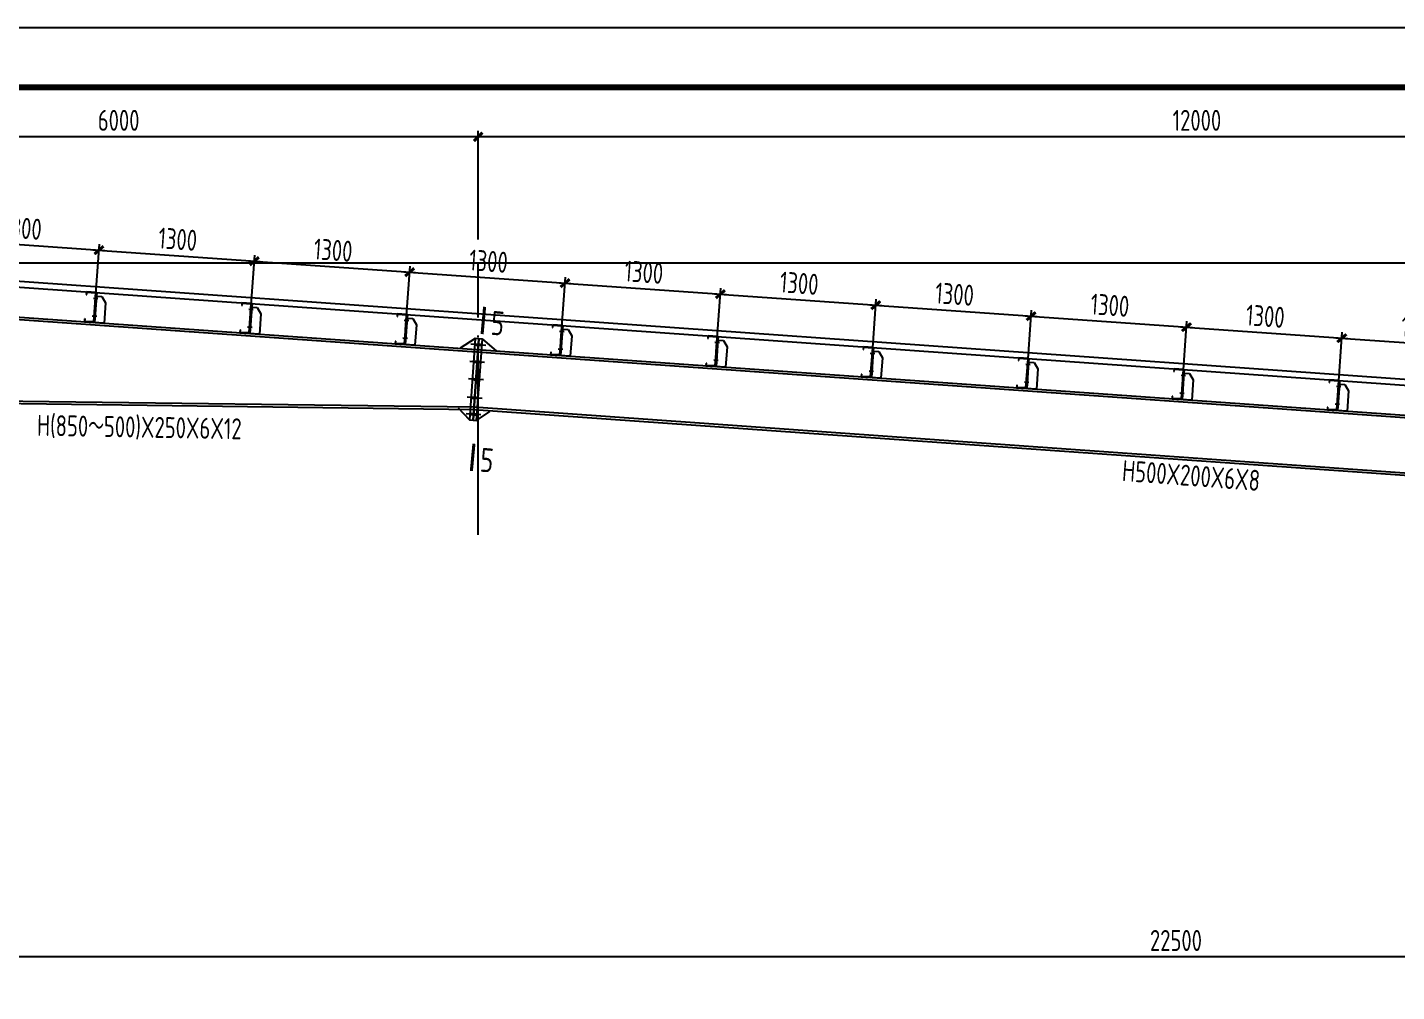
# Model space of a CAD drawing. Extents: x -2746917 to -971774, y -3334247 to -3250358.
# Drawn here: x -1029685 to -1006828, y -3290272 to -3274173 of the extents above; entities that cross this region are included whole.
import ezdxf

# ---------------------------------------------------------------- set-up
doc = ezdxf.new("R2010")
doc.units = 0
doc.header["$LTSCALE"] = 1000
doc.header["$MEASUREMENT"] = 0
doc.header["$PDMODE"] = 35
doc.linetypes.add('DOTE', pattern=[2.42, 2, -0.2, 0.02, -0.2])
doc.layers.get('0').update_dxf_attribs({"linetype": 'CONTINUOUS'})
doc.layers.get('Defpoints').update_dxf_attribs({"linetype": 'CONTINUOUS'})
for name, color, linetype in [('10', 7, 'CONTINUOUS'), ('AXIS', 253, 'DOTE'), ('BEAM_CON', 4, 'CONTINUOUS'), ('COLU', 7, 'CONTINUOUS'), ('DIM', 3, 'CONTINUOUS'), ('PUB_TITLE', 4, 'CONTINUOUS'), ('REIN', 1, 'CONTINUOUS'), ('TEXT', 7, 'CONTINUOUS'), ('檩托', 151, 'CONTINUOUS')]:
    doc.layers.add(name, color=color, linetype=linetype)
doc.layers.add('yichutu', color=7, linetype='CONTINUOUS', true_color=0xffffff, plot=False)
doc.styles.add('TSSD_Dimension', font='tssdeng.shx', dxfattribs={"width": 0.75, "bigfont": 'Hztxt.shx'})
doc.styles.add('TSSD_Norm', font='tssdeng.shx', dxfattribs={"width": 0.75, "bigfont": 'hztxt.shx'})
doc.styles.add('TSSD_Rein', font='Tssdeng.shx', dxfattribs={"width": 0.75, "bigfont": 'hztxt.shx'})
doc.dimstyles.new('TSSD_50_100', dxfattribs={"dimtxt": 350, "dimasz": 100, "dimexe": 100, "dimexo": 250, "dimgap": 100, "dimtad": 1, "dimdec": 0, "dimlfac": 0.5, "dimzin": 0, "dimdsep": 46, "dimtxsty": 'TSSD_Dimension', "dimblk": 'ARCHTICK', "dimcen": 0, "dimdle": 100, "dimclrt": 7, "dimadec": 0, "dimazin": 0, "dimtfac": 1, "dimtdec": 0, "dimtix": 1, "dimtmove": 2, "dimatfit": 3, "dimfxl": 1, "dimtolj": 1, "dimtzin": 0, "dimarcsym": 0})

# ---------------------------------------------------------------- blocks, each defined once
blk = doc.blocks.new('_ArchTick')
at = {"color": 0, "const_width": 0.5}
blk.add_lwpolyline([(-0.71, -0.71), (0.71, 0.71)], dxfattribs=at)
blk = doc.blocks.new('*D81')
at = {"layer": 'Defpoints', "color": 0, "ltscale": 1.5}
for p in [(-1033011, -3289019), (-988011, -3288919), (-1033011, -3289693)]:
    blk.add_point(p, dxfattribs=at)
at = {"layer": 'DIM', "color": 0, "lineweight": -2, "ltscale": 1.5}
for p, q in [((-1033011, -3289269), (-1033011, -3289793)), ((-988011, -3289169), (-988011, -3289793)), ((-987911, -3289693), (-1033111, -3289693))]:
    blk.add_line(p, q, dxfattribs=at)
at = {"layer": 'DIM', "color": 0, "lineweight": -2, "ltscale": 1.5, "xscale": 100, "yscale": 100, "zscale": 100, "rotation": 180}
blk.add_blockref('_ArchTick', (-1033011, -3289693), dxfattribs=at)
at = {"layer": 'DIM', "color": 0, "lineweight": -2, "ltscale": 1.5, "xscale": 100, "yscale": 100, "zscale": 100}
blk.add_blockref('_ArchTick', (-988011, -3289693), dxfattribs=at)
at = {"layer": 'DIM', "color": 7, "ltscale": 1.5, "insert": (-1010511, -3289418), "char_height": 350, "attachment_point": 5, "style": 'TSSD_Dimension'}
blk.add_mtext('\\A1;22500', dxfattribs=at)
blk = doc.blocks.new('*D77')
at = {"layer": 'Defpoints', "color": 0, "ltscale": 1.5}
for p in [(-1022161, -3276000), (-1022161, -3277965), (-998161, -3277965)]:
    blk.add_point(p, dxfattribs=at)
at = {"layer": 'DIM', "color": 0, "lineweight": -2, "ltscale": 1.5}
for p, q in [((-998061, -3276000), (-1022261, -3276000)), ((-1022161, -3277715), (-1022161, -3275900)), ((-998161, -3277715), (-998161, -3275900))]:
    blk.add_line(p, q, dxfattribs=at)
at = {"layer": 'DIM', "color": 0, "lineweight": -2, "ltscale": 1.5, "xscale": 100, "yscale": 100, "zscale": 100, "rotation": 180}
blk.add_blockref('_ArchTick', (-1022161, -3276000), dxfattribs=at)
at = {"layer": 'DIM', "color": 0, "lineweight": -2, "ltscale": 1.5, "xscale": 100, "yscale": 100, "zscale": 100}
blk.add_blockref('_ArchTick', (-998161, -3276000), dxfattribs=at)
at = {"layer": 'DIM', "color": 7, "ltscale": 1.5, "insert": (-1010161, -3275725), "char_height": 350, "attachment_point": 5, "style": 'TSSD_Dimension'}
blk.add_mtext('\\A1;12000', dxfattribs=at)
blk = doc.blocks.new('*D78')
at = {"layer": 'Defpoints', "color": 0, "ltscale": 1.5}
for p in [(-1034161, -3276000), (-1034161, -3277965), (-1022161, -3277965)]:
    blk.add_point(p, dxfattribs=at)
at = {"layer": 'DIM', "color": 0, "lineweight": -2, "ltscale": 1.5}
for p, q in [((-1022061, -3276000), (-1034261, -3276000)), ((-1034161, -3277715), (-1034161, -3275900)), ((-1022161, -3277715), (-1022161, -3275900))]:
    blk.add_line(p, q, dxfattribs=at)
at = {"layer": 'DIM', "color": 0, "lineweight": -2, "ltscale": 1.5, "xscale": 100, "yscale": 100, "zscale": 100, "rotation": 180}
blk.add_blockref('_ArchTick', (-1034161, -3276000), dxfattribs=at)
at = {"layer": 'DIM', "color": 0, "lineweight": -2, "ltscale": 1.5, "xscale": 100, "yscale": 100, "zscale": 100}
blk.add_blockref('_ArchTick', (-1022161, -3276000), dxfattribs=at)
at = {"layer": 'DIM', "color": 7, "ltscale": 1.5, "insert": (-1028161, -3275725), "char_height": 350, "attachment_point": 5, "style": 'TSSD_Dimension'}
blk.add_mtext('\\A1;6000', dxfattribs=at)
blk = doc.blocks.new('A$C491C4D06')
at = {"layer": '檩托'}
for p, q in [((-109, 238), (-138, 184)), ((-63, 242), (-109, 238)), ((-66, 273), (-63, 242)), ((-60, 273), (-66, 273)), ((-63, 242), (-41, 24)), ((-60, 273), (18, 281)), ((-35, 24), (-60, 273)), ((-35, 24), (-60, 273)), ((16, 278), (-57, 271)), ((-57, 271), (-32, 28)), ((18, 258), (16, 278)), ((18, 281), (21, 259)), ((21, 259), (18, 258)), ((-138, 184), (-121, 16)), ((-75, 221), (-38, 225)), ((-121, 16), (-35, 24)), ((-60, 73), (-23, 76)), ((43, 32), (-35, 24)), ((-32, 28), (40, 35)), ((38, 54), (41, 55)), ((40, 35), (38, 54)), ((41, 55), (43, 32))]:
    blk.add_line(p, q, dxfattribs=at)
at = {"layer": '檩托', "const_width": 10, "elevation": 396}
blk.add_lwpolyline([(-61, 222), (-52, 223)], dxfattribs=at)
at = {"layer": '檩托', "const_width": 10}
blk.add_lwpolyline([(-47, 74), (-37, 75)], dxfattribs=at)
blk = doc.blocks.new('*D59')
at = {"layer": 'Defpoints', "color": 0, "ltscale": 1.5}
for p in [(-1028490, -3277892), (-1031169, -3278915), (-1028575, -3279099)]:
    blk.add_point(p, dxfattribs=at)
at = {"layer": 'DIM', "color": 0, "lineweight": -2, "ltscale": 1.5}
for p, q in [((-1031151, -3278665), (-1031076, -3277608)), ((-1031183, -3277701), (-1028390, -3277899)), ((-1028558, -3278849), (-1028483, -3277792))]:
    blk.add_line(p, q, dxfattribs=at)
at = {"layer": 'DIM', "color": 0, "lineweight": -2, "ltscale": 1.5, "xscale": 100, "yscale": 100, "zscale": 100}
for p, rotation in [((-1031083, -3277708), 175.9468029015468), ((-1028490, -3277892), 355.9468029015468)]:
    blk.add_blockref('_ArchTick', p, dxfattribs=dict(at, rotation=rotation))
at = {"layer": 'DIM', "color": 7, "ltscale": 1.5, "insert": (-1029767, -3277526), "char_height": 350, "attachment_point": 5, "rotation": 355.9468, "style": 'TSSD_Dimension'}
blk.add_mtext('\\A1;1300', dxfattribs=at)
blk = doc.blocks.new('*D60')
at = {"layer": 'Defpoints', "color": 0, "ltscale": 1.5}
for p in [(-1025896, -3278076), (-1028575, -3279099), (-1025982, -3279282)]:
    blk.add_point(p, dxfattribs=at)
at = {"layer": 'DIM', "color": 0, "lineweight": -2, "ltscale": 1.5}
for p, q in [((-1028590, -3277885), (-1025797, -3278083)), ((-1028558, -3278849), (-1028483, -3277792)), ((-1025964, -3279033), (-1025889, -3277976))]:
    blk.add_line(p, q, dxfattribs=at)
at = {"layer": 'DIM', "color": 0, "lineweight": -2, "ltscale": 1.5, "xscale": 100, "yscale": 100, "zscale": 100}
for p, rotation in [((-1028490, -3277892), 175.9468029015468), ((-1025896, -3278076), 355.9468029015468)]:
    blk.add_blockref('_ArchTick', p, dxfattribs=dict(at, rotation=rotation))
at = {"layer": 'DIM', "color": 7, "ltscale": 1.5, "insert": (-1027174, -3277710), "char_height": 350, "attachment_point": 5, "rotation": 355.9468, "style": 'TSSD_Dimension'}
blk.add_mtext('\\A1;1300', dxfattribs=at)
blk = doc.blocks.new('*D61')
at = {"layer": 'Defpoints', "color": 0, "ltscale": 1.5}
for p in [(-1023303, -3278260), (-1025982, -3279282), (-1023388, -3279466)]:
    blk.add_point(p, dxfattribs=at)
at = {"layer": 'DIM', "color": 0, "lineweight": -2, "ltscale": 1.5}
for p, q in [((-1025996, -3278069), (-1023203, -3278267)), ((-1025964, -3279033), (-1025889, -3277976)), ((-1023371, -3279217), (-1023296, -3278160))]:
    blk.add_line(p, q, dxfattribs=at)
at = {"layer": 'DIM', "color": 0, "lineweight": -2, "ltscale": 1.5, "xscale": 100, "yscale": 100, "zscale": 100}
for p, rotation in [((-1025896, -3278076), 175.9468029015468), ((-1023303, -3278260), 355.9468029015468)]:
    blk.add_blockref('_ArchTick', p, dxfattribs=dict(at, rotation=rotation))
at = {"layer": 'DIM', "color": 7, "ltscale": 1.5, "insert": (-1024580, -3277893), "char_height": 350, "attachment_point": 5, "rotation": 355.9468, "style": 'TSSD_Dimension'}
blk.add_mtext('\\A1;1300', dxfattribs=at)
blk = doc.blocks.new('*D62')
at = {"layer": 'Defpoints', "color": 0, "ltscale": 1.5}
for p in [(-1020709, -3278443), (-1023388, -3279466), (-1020795, -3279650)]:
    blk.add_point(p, dxfattribs=at)
at = {"layer": 'DIM', "color": 0, "lineweight": -2, "ltscale": 1.5}
for p, q in [((-1023403, -3278252), (-1020610, -3278450)), ((-1023371, -3279217), (-1023296, -3278160)), ((-1020777, -3279401), (-1020702, -3278344))]:
    blk.add_line(p, q, dxfattribs=at)
at = {"layer": 'DIM', "color": 0, "lineweight": -2, "ltscale": 1.5, "xscale": 100, "yscale": 100, "zscale": 100}
for p, rotation in [((-1023303, -3278260), 175.9468029015468), ((-1020709, -3278443), 355.9468029015468)]:
    blk.add_blockref('_ArchTick', p, dxfattribs=dict(at, rotation=rotation))
at = {"layer": 'DIM', "color": 7, "ltscale": 1.5, "insert": (-1021987, -3278077), "char_height": 350, "attachment_point": 5, "rotation": 355.9468, "style": 'TSSD_Dimension'}
blk.add_mtext('\\A1;1300', dxfattribs=at)
blk = doc.blocks.new('*D63')
at = {"layer": 'Defpoints', "color": 0, "ltscale": 1.5}
for p in [(-1018116, -3278627), (-1020795, -3279650), (-1018201, -3279834)]:
    blk.add_point(p, dxfattribs=at)
at = {"layer": 'DIM', "color": 0, "lineweight": -2, "ltscale": 1.5}
for p, q in [((-1020777, -3279401), (-1020702, -3278344)), ((-1020809, -3278436), (-1018016, -3278634)), ((-1018184, -3279584), (-1018109, -3278527))]:
    blk.add_line(p, q, dxfattribs=at)
at = {"layer": 'DIM', "color": 0, "lineweight": -2, "ltscale": 1.5, "xscale": 100, "yscale": 100, "zscale": 100}
for p, rotation in [((-1020709, -3278443), 175.9468029015468), ((-1018116, -3278627), 355.9468029015468)]:
    blk.add_blockref('_ArchTick', p, dxfattribs=dict(at, rotation=rotation))
at = {"layer": 'DIM', "color": 7, "ltscale": 1.5, "insert": (-1019393, -3278261), "char_height": 350, "attachment_point": 5, "rotation": 355.9468, "style": 'TSSD_Dimension'}
blk.add_mtext('\\A1;1300', dxfattribs=at)
blk = doc.blocks.new('*D64')
at = {"layer": 'Defpoints', "color": 0, "ltscale": 1.5}
for p in [(-1015522, -3278811), (-1018201, -3279834), (-1015608, -3280018)]:
    blk.add_point(p, dxfattribs=at)
at = {"layer": 'DIM', "color": 0, "lineweight": -2, "ltscale": 1.5}
for p, q in [((-1018184, -3279584), (-1018109, -3278527)), ((-1018216, -3278620), (-1015423, -3278818)), ((-1015590, -3279768), (-1015515, -3278711))]:
    blk.add_line(p, q, dxfattribs=at)
at = {"layer": 'DIM', "color": 0, "lineweight": -2, "ltscale": 1.5, "xscale": 100, "yscale": 100, "zscale": 100}
for p, rotation in [((-1018116, -3278627), 175.9468029015468), ((-1015522, -3278811), 355.9468029015468)]:
    blk.add_blockref('_ArchTick', p, dxfattribs=dict(at, rotation=rotation))
at = {"layer": 'DIM', "color": 7, "ltscale": 1.5, "insert": (-1016800, -3278445), "char_height": 350, "attachment_point": 5, "rotation": 355.9468, "style": 'TSSD_Dimension'}
blk.add_mtext('\\A1;1300', dxfattribs=at)
blk = doc.blocks.new('*D65')
at = {"layer": 'Defpoints', "color": 0, "ltscale": 1.5}
for p in [(-1012929, -3278995), (-1015608, -3280018), (-1013014, -3280201)]:
    blk.add_point(p, dxfattribs=at)
at = {"layer": 'DIM', "color": 0, "lineweight": -2, "ltscale": 1.5}
for p, q in [((-1015622, -3278804), (-1012829, -3279002)), ((-1015590, -3279768), (-1015515, -3278711)), ((-1012997, -3279952), (-1012922, -3278895))]:
    blk.add_line(p, q, dxfattribs=at)
at = {"layer": 'DIM', "color": 0, "lineweight": -2, "ltscale": 1.5, "xscale": 100, "yscale": 100, "zscale": 100}
for p, rotation in [((-1015522, -3278811), 175.9468029015468), ((-1012929, -3278995), 355.9468029015468)]:
    blk.add_blockref('_ArchTick', p, dxfattribs=dict(at, rotation=rotation))
at = {"layer": 'DIM', "color": 7, "ltscale": 1.5, "insert": (-1014206, -3278628), "char_height": 350, "attachment_point": 5, "rotation": 355.9468, "style": 'TSSD_Dimension'}
blk.add_mtext('\\A1;1300', dxfattribs=at)
blk = doc.blocks.new('*D66')
at = {"layer": 'Defpoints', "color": 0, "ltscale": 1.5}
for p in [(-1010335, -3279178), (-1013014, -3280201), (-1010421, -3280385)]:
    blk.add_point(p, dxfattribs=at)
at = {"layer": 'DIM', "color": 0, "lineweight": -2, "ltscale": 1.5}
for p, q in [((-1013029, -3278988), (-1010236, -3279185)), ((-1012997, -3279952), (-1012922, -3278895)), ((-1010403, -3280136), (-1010328, -3279079))]:
    blk.add_line(p, q, dxfattribs=at)
at = {"layer": 'DIM', "color": 0, "lineweight": -2, "ltscale": 1.5, "xscale": 100, "yscale": 100, "zscale": 100}
for p, rotation in [((-1012929, -3278995), 175.9468029015468), ((-1010335, -3279178), 355.9468029015468)]:
    blk.add_blockref('_ArchTick', p, dxfattribs=dict(at, rotation=rotation))
at = {"layer": 'DIM', "color": 7, "ltscale": 1.5, "insert": (-1011613, -3278812), "char_height": 350, "attachment_point": 5, "rotation": 355.9468, "style": 'TSSD_Dimension'}
blk.add_mtext('\\A1;1300', dxfattribs=at)
blk = doc.blocks.new('*D67')
at = {"layer": 'Defpoints', "color": 0, "ltscale": 1.5}
for p in [(-1007742, -3279362), (-1010421, -3280385), (-1007827, -3280569)]:
    blk.add_point(p, dxfattribs=at)
at = {"layer": 'DIM', "color": 0, "lineweight": -2, "ltscale": 1.5}
for p, q in [((-1010435, -3279171), (-1007642, -3279369)), ((-1010403, -3280136), (-1010328, -3279079)), ((-1007810, -3280319), (-1007735, -3279262))]:
    blk.add_line(p, q, dxfattribs=at)
at = {"layer": 'DIM', "color": 0, "lineweight": -2, "ltscale": 1.5, "xscale": 100, "yscale": 100, "zscale": 100}
for p, rotation in [((-1010335, -3279178), 175.9468029015468), ((-1007742, -3279362), 355.9468029015468)]:
    blk.add_blockref('_ArchTick', p, dxfattribs=dict(at, rotation=rotation))
at = {"layer": 'DIM', "color": 7, "ltscale": 1.5, "insert": (-1009019, -3278996), "char_height": 350, "attachment_point": 5, "rotation": 355.9468, "style": 'TSSD_Dimension'}
blk.add_mtext('\\A1;1300', dxfattribs=at)
blk = doc.blocks.new('*D68')
at = {"layer": 'Defpoints', "color": 0, "ltscale": 1.5}
for p in [(-1005148, -3279546), (-1007827, -3280569), (-1005234, -3280753)]:
    blk.add_point(p, dxfattribs=at)
at = {"layer": 'DIM', "color": 0, "lineweight": -2, "ltscale": 1.5}
for p, q in [((-1007810, -3280319), (-1007735, -3279262)), ((-1007842, -3279355), (-1005049, -3279553)), ((-1005216, -3280503), (-1005141, -3279446))]:
    blk.add_line(p, q, dxfattribs=at)
at = {"layer": 'DIM', "color": 0, "lineweight": -2, "ltscale": 1.5, "xscale": 100, "yscale": 100, "zscale": 100}
for p, rotation in [((-1007742, -3279362), 175.9468029015468), ((-1005148, -3279546), 355.9468029015468)]:
    blk.add_blockref('_ArchTick', p, dxfattribs=dict(at, rotation=rotation))
at = {"layer": 'DIM', "color": 7, "ltscale": 1.5, "insert": (-1006426, -3279180), "char_height": 350, "attachment_point": 5, "rotation": 355.9468, "style": 'TSSD_Dimension'}
blk.add_mtext('\\A1;1300', dxfattribs=at)
blk = doc.blocks.new('yct-1189-420-118900-42000-100-2008.0')
at = {"layer": 'yichutu', "color": 7, "true_color": 0xffffff}
blk.add_lwpolyline([(0, 0), (0, 42000), (118900, 42000), (118900, 0)], close=True, dxfattribs=at)
blk = doc.blocks.new('A$C3E121A49')
at = {"layer": 'PUB_TITLE'}
blk.add_lwpolyline([(-114817, -12301), (-114817, 29699), (4083, 29699), (4083, -12301)], close=True, dxfattribs=at)
at = {"layer": 'PUB_TITLE', "const_width": 100}
blk.add_lwpolyline([(3083, -11301), (3083, 28699), (-114103, 28699), (-114103, -11301), (3083, -11301)], dxfattribs=at)

msp = doc.modelspace()

# ---------------------------------------------------------------- linework, layer by layer
at = {"layer": '10', "color": 6, "const_width": 51.43}
for points in [[(-1022094.1, -3279294.07), (-1022051.72, -3278838.9)], [(-1022272.77, -3281579.67), (-1022230.39, -3281124.49)]]:
    msp.add_lwpolyline(points, dxfattribs=at)
at = {"layer": 'AXIS', "ltscale": 1.5}
msp.add_line((-1022161.42, -3282646.35), (-1022161.42, -3278102.8), dxfattribs=at)
at = {"layer": 'BEAM_CON', "ltscale": 1.5}
for p, q in [((-1082621.42, -3278102.8, -3.33), (-985701.42, -3278102.8, -3.33)), ((-1034164.24, -3278742.7), (-986164.24, -3282142.7)), ((-1034161.42, -3278702.8), (-986161.42, -3282102.8)), ((-1022208.55, -3279369.01), (-1022462.24, -3279531.5)), ((-1022032.04, -3279482.03), (-1022279.53, -3279464.5)), ((-1022088.85, -3279377.49), (-1021860.59, -3279574.11)), ((-1022052.22, -3279767), (-1022299.72, -3279749.47)), ((-1022073, -3280060.32), (-1022320.49, -3280042.79)), ((-1033481.42, -3280402.8, -3.33), (-1022232.07, -3280550.3)), ((-1033480.89, -3280362.81, -3.33), (-1022231.55, -3280510.31)), ((-1022094.73, -3280367.09), (-1022342.22, -3280349.56)), ((-1022304.64, -3280725.62), (-1022485.91, -3280532.32)), ((-1022114.19, -3280641.88), (-1022361.69, -3280624.35)), ((-1022232.07, -3280550.3), (-998232.07, -3282250.3)), ((-1022229.25, -3280510.4), (-998229.25, -3282210.4)), ((-1022184.94, -3280734.09), (-1021965.15, -3280584.07))]:
    msp.add_line(p, q, dxfattribs=at)
at = {"layer": 'BEAM_CON', "color": 8, "ltscale": 1.5}
for p, q in [((-1034119.01, -3278104.3), (-987066.21, -3281437.21)), ((-1034126.08, -3278204.05), (-987066.21, -3281537.46))]:
    msp.add_line(p, q, dxfattribs=at)
at = {"layer": 'BEAM_CON', "ltscale": 1.5}
for points in [[(-1022244.79, -3280729.85), (-1022148.7, -3279373.25), (-1022208.55, -3279369.01), (-1022304.64, -3280725.62), (-1022244.79, -3280729.85)], [(-1022184.94, -3280734.09), (-1022088.85, -3279377.49), (-1022148.7, -3279373.25), (-1022244.79, -3280729.85), (-1022184.94, -3280734.09)]]:
    msp.add_lwpolyline(points, dxfattribs=at)
at = {"layer": 'REIN', "color": 4, "const_width": 50}
for points in [[(-1022095.93, -3279477.5), (-1022215.63, -3279469.02)], [(-1022116.12, -3279762.47), (-1022235.82, -3279753.99)], [(-1022136.9, -3280055.79), (-1022256.6, -3280047.32)], [(-1022158.63, -3280362.56), (-1022278.33, -3280354.09)], [(-1022178.09, -3280637.36), (-1022297.79, -3280628.88)]]:
    msp.add_lwpolyline(points, dxfattribs=at)

# ---------------------------------------------------------------- block references
at = {"ltscale": 1.5}
msp.add_blockref('A$C3E121A49', (-975857.62, -3303872.21), dxfattribs=at)
at = {"layer": 'COLU', "xscale": -2.000000000127814, "yscale": 2, "zscale": 2, "rotation": 1.672563741768309}
for p in [(-1028643.54, -3279149.37), (-1026050.04, -3279333.08), (-1023456.54, -3279516.78), (-1020863.03, -3279700.49), (-1018269.53, -3279884.2), (-1015676.03, -3280067.9), (-1013082.53, -3280251.61), (-1010489.03, -3280435.32), (-1007895.52, -3280619.02)]:
    msp.add_blockref('A$C491C4D06', p, dxfattribs=at)
at = {"layer": 'yichutu'}
msp.add_blockref('yct-1189-420-118900-42000-100-2008.0', (-1090674.35, -3316173.05), dxfattribs=at)

# ---------------------------------------------------------------- texts
at = {"layer": '10', "color": 6, "style": 'TSSD_Rein', "width": 0.8}
for p in [(-1021962.95, -3279302.63), (-1022141.62, -3281588.22)]:
    msp.add_text('5', height=400, rotation=354.749174, dxfattribs=at).set_placement(p)
at = {"layer": 'TEXT', "ltscale": 1.5, "width": 0.75}
for s, rotation, style, p in [('H(850～500)X250X6X12', 359, 'TSSD_Rein', (-1029525.21, -3280991.87)), ('H500X200X6X8', 355.764286, 'TSSD_Norm', (-1011418.64, -3281746.13))]:
    msp.add_text(s, height=350, rotation=rotation, dxfattribs=dict(at, style=style)).set_placement(p)

# ---------------------------------------------------------------- dimensions: what is measured, and where the dimension line sits
at = {"layer": 'DIM', "ltscale": 1.5}
for base, p1, p2, angle, picture, middle in [((-1034161.42, -3275999.96), (-1022161.42, -3277964.57), (-1034161.42, -3277964.57), 180, '*D78', (-1028161.42, -3275724.96)), ((-1022161.42, -3275999.96), (-998161.42, -3277964.57), (-1022161.42, -3277964.57), 180, '*D77', (-1010161.42, -3275724.96)), ((-1028489.92, -3277891.99), (-1031168.92, -3278914.85), (-1028575.42, -3279098.63), 175.946803, '*D59', (-1029767.23, -3277525.79)), ((-1025896.43, -3278075.77), (-1028575.42, -3279098.63), (-1025981.93, -3279282.4), 175.946803, '*D60', (-1027173.74, -3277709.57)), ((-1023302.93, -3278259.54), (-1025981.93, -3279282.4), (-1023388.43, -3279466.18), 175.946803, '*D61', (-1024580.24, -3277893.34)), ((-1020709.43, -3278443.32), (-1023388.43, -3279466.18), (-1020794.93, -3279649.95), 175.946803, '*D62', (-1021986.74, -3278077.12)), ((-1018115.93, -3278627.09), (-1020794.93, -3279649.95), (-1018201.44, -3279833.73), 175.946803, '*D63', (-1019393.25, -3278260.89)), ((-1015522.44, -3278810.87), (-1018201.44, -3279833.73), (-1015607.94, -3280017.5), 175.946803, '*D64', (-1016799.75, -3278444.67)), ((-1012928.94, -3278994.64), (-1015607.94, -3280017.5), (-1013014.44, -3280201.28), 175.946803, '*D65', (-1014206.25, -3278628.44)), ((-1010335.44, -3279178.42), (-1013014.44, -3280201.28), (-1010420.95, -3280385.05), 175.946803, '*D66', (-1011612.75, -3278812.22)), ((-1007741.95, -3279362.19), (-1010420.95, -3280385.05), (-1007827.45, -3280568.83), 175.946803, '*D67', (-1009019.26, -3278995.99)), ((-1005148.45, -3279545.97), (-1007827.45, -3280568.83), (-1005233.95, -3280752.6), 175.946803, '*D68', (-1006425.76, -3279179.77)), ((-1033011.42, -3289692.53), (-988011.42, -3288918.74), (-1033011.42, -3289018.74), 180, '*D81', (-1010511.42, -3289417.53))]:
    dim = msp.add_linear_dim(base=base, p1=p1, p2=p2, angle=angle, dimstyle='TSSD_50_100', dxfattribs=at)
    dim.commit()
    dim.dimension.update_dxf_attribs({"geometry": picture, "text_midpoint": middle})

doc.saveas('drawing.dxf')
